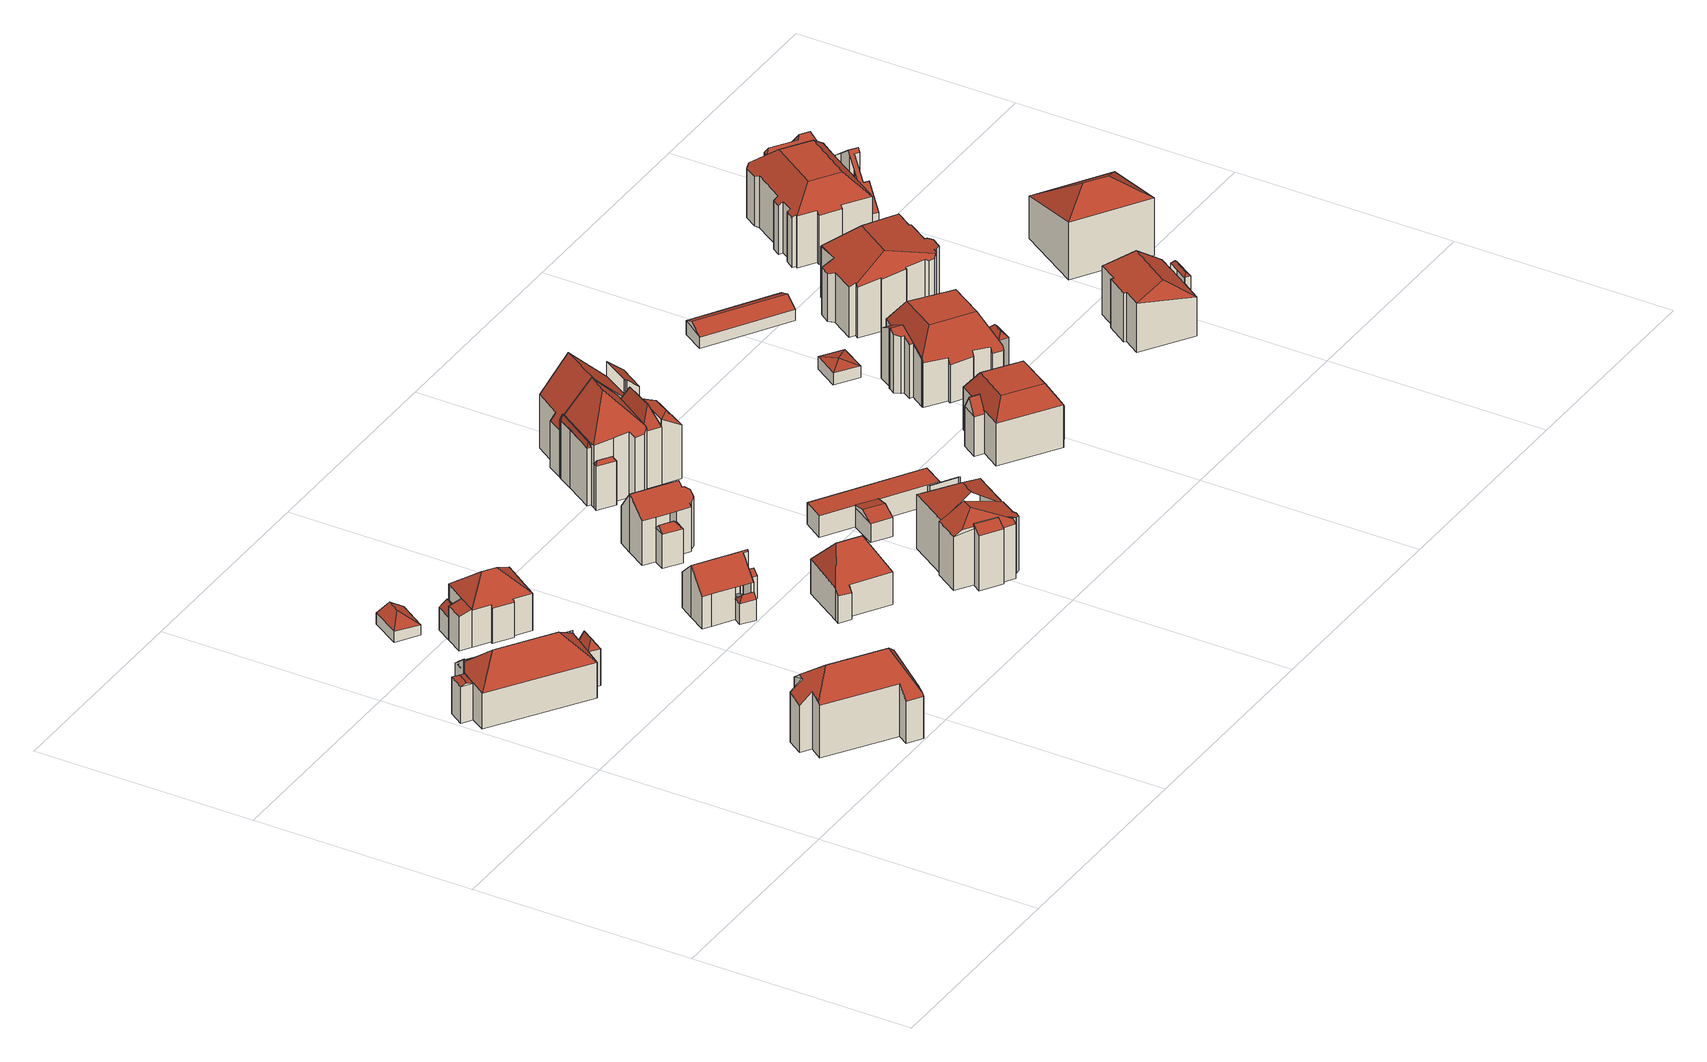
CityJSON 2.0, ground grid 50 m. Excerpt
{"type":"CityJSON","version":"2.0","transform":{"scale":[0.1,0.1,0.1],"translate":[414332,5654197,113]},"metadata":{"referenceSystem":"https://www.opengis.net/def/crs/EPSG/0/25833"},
"CityObjects":{
"building1":{"type":"Building","attributes":{"Gemeindeschluessel":14612000,"Geometrietyp2DReferenz":"3000","function":"31001_9998","roofType":"9999"},"children":["building1-1","building1-2","building1-3","building1-4","building1-5"]},
"building1-1":{"type":"BuildingPart","attributes":{"Dachtyp_tdc":"tdcFreeFormRoof","Dachneigung":56.02,"QualitaetDacherkennung":17,"Geometrietyp2DReferenz":"3000","measuredHeight":10.66,"roofType":"5000"},"parents":["building1"],"geometry":[{"type":"MultiSurface","lod":"2","boundaries":[[[0,1,2,3]],[[1,4,5,2]],[[4,6,7,5]],[[8,6,4]],[[9,8,4,1]],[[9,1,0]],[[8,9,0,6]],[[3,2,5,7]]],"semantics":{"surfaces":[{"type":"WallSurface"},{"type":"RoofSurface"},{"type":"GroundSurface"}],"values":[0,0,0,1,1,0,1,2]}}]},
"building1-2":{"type":"BuildingPart","attributes":{"Dachtyp_tdc":"tdcPolyFlatRoof","Dachneigung":36.96,"QualitaetDacherkennung":39,"Geometrietyp2DReferenz":"3000","measuredHeight":9.88,"roofType":"2100"},"parents":["building1"],"geometry":[{"type":"MultiSurface","lod":"2","boundaries":[[[10,11,12,13]],[[11,14,15,16,12]],[[17,10,13,18,19]],[[17,14,11,10]],[[13,12,16,18]]],"semantics":{"surfaces":[{"type":"WallSurface"},{"type":"RoofSurface"},{"type":"GroundSurface"}],"values":[0,0,0,1,2]}}]},
"building1-3":{"type":"BuildingPart","attributes":{"Dachtyp_tdc":"tdcHipRoof","Dachneigung":43.55,"QualitaetDacherkennung":58,"Geometrietyp2DReferenz":"3000","measuredHeight":13.88,"roofType":"3200"},"parents":["building1"],"geometry":[{"type":"MultiSurface","lod":"2","boundaries":[[[15,20,21,16]],[[20,22,0,3,21]],[[23,24,25,7,6]],[[24,26,27,25]],[[26,28,29,27]],[[28,30,31,29]],[[30,32,31]],[[33,19,18,34]],[[35,36,30,28,37]],[[26,24,23,22,20,15,38]],[[28,26,38,37]],[[15,19,33,35,37,38]],[[16,21,3,7,25,27,29,31,39,40,34,18]]],"semantics":{"surfaces":[{"type":"WallSurface"},{"type":"RoofSurface"},{"type":"GroundSurface"}],"values":[0,0,0,0,0,0,0,0,1,1,1,1,2]}}]},
"building1-4":{"type":"BuildingPart","attributes":{"Dachtyp_tdc":"tdcPolyFlatRoof","Dachneigung":39.05,"QualitaetDacherkennung":41,"Geometrietyp2DReferenz":"3000","measuredHeight":12.07,"roofType":"2100"},"parents":["building1"],"geometry":[{"type":"MultiSurface","lod":"2","boundaries":[[[41,42,43,39,36]],[[42,44,45,43]],[[44,46,47,45]],[[46,48,33,34,47]],[[48,46,44,42,41,49]],[[40,39,43,45,47,34]]],"semantics":{"surfaces":[{"type":"WallSurface"},{"type":"RoofSurface"},{"type":"GroundSurface"}],"values":[0,0,0,0,1,2]}}]},
"building1-5":{"type":"BuildingPart","attributes":{"Dachtyp_tdc":"tdcFreeFormRoof","Dachneigung":21.07,"QualitaetDacherkennung":17,"Geometrietyp2DReferenz":"3000","measuredHeight":9.18,"roofType":"5000"},"parents":["building1"],"geometry":[{"type":"MultiSurface","lod":"2","boundaries":[[[50,51,52,53]],[[51,54,43,52]],[[54,55,39,43]],[[32,50,53,31]],[[56,55,54,51]],[[51,50,57,56]],[[57,32,55,56]],[[32,57,50]],[[53,52,43,39,31]]],"semantics":{"surfaces":[{"type":"WallSurface"},{"type":"RoofSurface"},{"type":"GroundSurface"}],"values":[0,0,0,0,1,1,1,0,2]}}]},
"building2":{"type":"Building","attributes":{"Dachtyp_tdc":"tdcFreeFormRoof","Gemeindeschluessel":14612000,"Dachneigung":40.96,"QualitaetDacherkennung":51,"Geometrietyp2DReferenz":"3000","measuredHeight":17.31,"function":"31001_9998","roofType":"5000"},"geometry":[{"type":"Solid","lod":"2","boundaries":[[[[58,59,60,61]],[[59,62,63,60]],[[62,64,65,63]],[[64,66,67,65]],[[66,68,69,67]],[[68,70,71,69]],[[70,72,73,71]],[[72,74,75,73]],[[74,76,77,75]],[[76,78,79,77]],[[78,80,81,79]],[[80,58,61,81]],[[74,82,83,84,80,78,76]],[[62,59,85,86,64]],[[66,86,85,83,82,72,70,68]],[[83,85,59,58,84]],[[74,72,82]],[[58,80,84]],[[66,64,86]],[[61,60,63,65,67,69,71,73,75,77,79,81]]]],"semantics":{"surfaces":[{"type":"WallSurface"},{"type":"RoofSurface"},{"type":"GroundSurface"}],"values":[[0,0,0,0,0,0,0,0,0,0,0,0,1,1,1,1,0,0,0,2]]}}]},
"building3":{"type":"Building","attributes":{"Dachtyp_tdc":"tdcPolyFlatRoof","Gemeindeschluessel":14612000,"Dachneigung":0,"QualitaetDacherkennung":78,"Geometrietyp2DReferenz":"3000","measuredHeight":2.48,"function":"31001_9998","roofType":"1000"},"geometry":[{"type":"Solid","lod":"2","boundaries":[[[[87,88,89,90]],[[88,91,92,89]],[[91,93,94,92]],[[93,87,90,94]],[[93,91,88,87]],[[90,89,92,94]]]],"semantics":{"surfaces":[{"type":"WallSurface"},{"type":"RoofSurface"},{"type":"GroundSurface"}],"values":[[0,0,0,0,1,2]]}}]},
"building4":{"type":"Building","attributes":{"Dachtyp_tdc":"tdcFreeFormRoof","Gemeindeschluessel":14612000,"Dachneigung":31.61,"QualitaetDacherkennung":49,"Geometrietyp2DReferenz":"3000","measuredHeight":4.32,"function":"31001_9998","roofType":"5000"},"geometry":[{"type":"Solid","lod":"2","boundaries":[[[[95,96,97,98]],[[96,99,100,97]],[[99,101,102,100]],[[101,95,98,102]],[[96,103,99]],[[96,95,104,103]],[[103,104,101,99]],[[95,101,104]],[[98,97,100,102]]]],"semantics":{"surfaces":[{"type":"WallSurface"},{"type":"RoofSurface"},{"type":"GroundSurface"}],"values":[[0,0,0,0,1,1,1,0,2]]}}]},
"building5":{"type":"Building","attributes":{"Dachtyp_tdc":"tdcFreeFormRoof","Gemeindeschluessel":14612000,"Dachneigung":51.97,"QualitaetDacherkennung":12,"Geometrietyp2DReferenz":"3000","measuredHeight":7.1,"function":"31001_9998","roofType":"5000"},"geometry":[{"type":"Solid","lod":"2","boundaries":[[[[105,106,107,108]],[[106,109,110,107]],[[109,111,112,110]],[[111,113,114,112]],[[113,105,108,114]],[[115,116,117,113,111]],[[115,111,109]],[[116,115,109,106]],[[117,116,106,105]],[[117,105,113]],[[108,107,110,112,114]]]],"semantics":{"surfaces":[{"type":"WallSurface"},{"type":"RoofSurface"},{"type":"GroundSurface"}],"values":[[0,0,0,0,0,1,1,1,1,1,2]]}}]},
"building6":{"type":"Building","attributes":{"Gemeindeschluessel":14612000,"Geometrietyp2DReferenz":"3000","function":"31001_9998","roofType":"9999"},"children":["building6-1","building6-2"]},
"building6-1":{"type":"BuildingPart","attributes":{"Dachtyp_tdc":"tdcPolyFlatRoof","Dachneigung":17.59,"QualitaetDacherkennung":58,"Geometrietyp2DReferenz":"3000","measuredHeight":8.86,"roofType":"2100"},"parents":["building6"],"geometry":[{"type":"MultiSurface","lod":"2","boundaries":[[[118,119,114,108]],[[120,121,122,123,124]],[[121,118,108,122]],[[121,120,119,118]],[[108,114,123,122]]],"semantics":{"surfaces":[{"type":"WallSurface"},{"type":"RoofSurface"},{"type":"GroundSurface"}],"values":[0,0,0,1,2]}}]},
"building6-2":{"type":"BuildingPart","attributes":{"Dachtyp_tdc":"tdcHipRoof","Dachneigung":41.92,"QualitaetDacherkennung":67,"Geometrietyp2DReferenz":"3000","measuredHeight":13.36,"roofType":"3200"},"parents":["building6"],"geometry":[{"type":"MultiSurface","lod":"2","boundaries":[[[125,126,127,128]],[[126,124,123,127]],[[119,129,112,114]],[[129,130,131,112]],[[130,132,133,131]],[[132,134,135,133]],[[134,136,137,135]],[[136,138,139,137]],[[138,125,128,139]],[[134,132,140]],[[130,129,119,124,141]],[[132,130,141,140]],[[124,126,125,138,136,134,140,141]],[[128,127,123,114,112,131,133,135,137,139]]],"semantics":{"surfaces":[{"type":"WallSurface"},{"type":"RoofSurface"},{"type":"GroundSurface"}],"values":[0,0,0,0,0,0,0,0,0,1,1,1,1,2]}}]},
"building7":{"type":"Building","attributes":{"Gemeindeschluessel":14612000,"Geometrietyp2DReferenz":"3000","function":"31001_9998","roofType":"9999"},"children":["building7-1","building7-2","building7-3"]},
"building7-1":{"type":"BuildingPart","attributes":{"Dachtyp_tdc":"tdcFreeFormRoof","Dachneigung":41.43,"QualitaetDacherkennung":5,"Geometrietyp2DReferenz":"3000","measuredHeight":6.42,"roofType":"5000"},"parents":["building7"],"geometry":[{"type":"MultiSurface","lod":"2","boundaries":[[[142,143,144,145]],[[143,146,147,144]],[[146,148,149,147]],[[148,150,151,149]],[[152,153,154,155]],[[153,142,145,154]],[[156,157,158]],[[157,150,148,146,158]],[[146,143,142,153,152,156,158]],[[145,144,147,149,151,159,160,155,154]]],"semantics":{"surfaces":[{"type":"WallSurface"},{"type":"RoofSurface"},{"type":"GroundSurface"}],"values":[0,0,0,0,0,0,1,1,1,2]}}]},
"building7-2":{"type":"BuildingPart","attributes":{"Dachtyp_tdc":"tdcGableRoof","Dachneigung":43.41,"QualitaetDacherkennung":75,"Geometrietyp2DReferenz":"3000","measuredHeight":12.18,"roofType":"3100"},"parents":["building7"],"geometry":[{"type":"MultiSurface","lod":"2","boundaries":[[[161,162,163,164,165]],[[166,167,168,169,170]],[[167,171,172,168]],[[171,173,174,172]],[[173,175,176,174]],[[175,177,178,176]],[[177,179,152,155,178]],[[180,181,182,151,150]],[[181,183,184,182]],[[183,185,186,184]],[[185,161,165,186]],[[181,180,187,179,177,175,173]],[[173,171,167,166,162,161,185,183,181]],[[165,164,169,168,172,174,176,178,155,160,159,151,182,184,186]]],"semantics":{"surfaces":[{"type":"WallSurface"},{"type":"RoofSurface"},{"type":"GroundSurface"}],"values":[0,0,0,0,0,0,0,0,0,0,0,1,1,2]}}]},
"building7-3":{"type":"BuildingPart","attributes":{"Dachtyp_tdc":"tdcFreeFormRoof","Dachneigung":48.34,"QualitaetDacherkennung":12,"Geometrietyp2DReferenz":"3000","measuredHeight":6.05,"roofType":"5000"},"parents":["building7"],"geometry":[{"type":"MultiSurface","lod":"2","boundaries":[[[188,189,190,191]],[[189,170,169,190]],[[163,188,191,164]],[[192,170,189]],[[189,188,193,192]],[[193,163,170,192]],[[163,193,188]],[[191,190,169,164]]],"semantics":{"surfaces":[{"type":"WallSurface"},{"type":"RoofSurface"},{"type":"GroundSurface"}],"values":[0,0,0,1,1,1,0,2]}}]},
"building8":{"type":"Building","attributes":{"Dachtyp_tdc":"tdcHipRoof","Gemeindeschluessel":14612000,"Dachneigung":47.86,"QualitaetDacherkennung":62,"Geometrietyp2DReferenz":"3000","measuredHeight":13.98,"function":"31001_9998","roofType":"3200"},"geometry":[{"type":"Solid","lod":"2","boundaries":[[[[194,195,196,197]],[[195,198,199,196]],[[198,200,201,199]],[[200,202,203,201]],[[202,204,205,203]],[[204,206,207,205]],[[206,194,197,207]],[[198,195,208]],[[202,200,209]],[[195,194,206,204,202,209,208]],[[200,198,208,209]],[[197,196,199,201,203,205,207]]]],"semantics":{"surfaces":[{"type":"WallSurface"},{"type":"RoofSurface"},{"type":"GroundSurface"}],"values":[[0,0,0,0,0,0,0,1,1,1,1,2]]}}]},
"building9":{"type":"Building","attributes":{"Gemeindeschluessel":14612000,"Geometrietyp2DReferenz":"3000","function":"31001_9998","roofType":"9999"},"children":["building9-1","building9-2"]},
"building9-1":{"type":"BuildingPart","attributes":{"Dachtyp_tdc":"tdcGableRoof","Dachneigung":30.72,"QualitaetDacherkennung":42,"Geometrietyp2DReferenz":"3000","measuredHeight":13.73,"roofType":"3100"},"parents":["building9"],"geometry":[{"type":"MultiSurface","lod":"2","boundaries":[[[210,211,212,213]],[[211,214,215,212]],[[214,216,217,215]],[[216,218,219,217]],[[218,220,221,222,219]],[[223,224,225,226,227]],[[224,228,229,225]],[[228,230,231,229]],[[230,232,233,231]],[[232,234,235,233]],[[234,236,237,235]],[[236,238,239,237]],[[238,210,213,239]],[[234,232,230,228]],[[228,224,223,220,218,216,214,211,210,238,236,234]],[[213,212,215,217,219,222,226,225,229,231,233,235,237,239]]],"semantics":{"surfaces":[{"type":"WallSurface"},{"type":"RoofSurface"},{"type":"GroundSurface"}],"values":[0,0,0,0,0,0,0,0,0,0,0,0,0,1,1,2]}}]},
"building9-2":{"type":"BuildingPart","attributes":{"Dachtyp_tdc":"tdcFreeFormRoof","Dachneigung":45.71,"QualitaetDacherkennung":18,"Geometrietyp2DReferenz":"3000","measuredHeight":9.42,"roofType":"5000"},"parents":["building9"],"geometry":[{"type":"MultiSurface","lod":"2","boundaries":[[[221,240,241,222]],[[240,242,243,241]],[[242,227,226,243]],[[244,227,242]],[[245,244,242,240]],[[245,240,221]],[[244,245,221,227]],[[222,241,243,226]]],"semantics":{"surfaces":[{"type":"WallSurface"},{"type":"RoofSurface"},{"type":"GroundSurface"}],"values":[0,0,0,0,1,1,1,2]}}]},
"building10":{"type":"Building","attributes":{"Gemeindeschluessel":14612000,"Geometrietyp2DReferenz":"3000","function":"31001_9998","roofType":"9999"},"children":["building10-1","building10-2","building10-3","building10-4"]},
"building10-1":{"type":"BuildingPart","attributes":{"Dachtyp_tdc":"tdcFreeFormRoof","Dachneigung":18.36,"QualitaetDacherkennung":23,"Geometrietyp2DReferenz":"3000","measuredHeight":15.95,"roofType":"5000"},"parents":["building10"],"geometry":[{"type":"MultiSurface","lod":"2","boundaries":[[[246,247,248,249]],[[250,251,252,253,254,255]],[[251,256,257,252]],[[256,258,259,257]],[[258,260,261,259]],[[262,263,264,265,266]],[[263,267,268,264]],[[269,246,249,270]],[[263,271,272,273,272,274,275,269,267]],[[262,272,271]],[[251,250,276,277,274,272,260,258,256]],[[274,277,278,247,246,275]],[[273,266,260,272]],[[263,262,271]],[[246,269,275]],[[262,273,272]],[[249,248,279,253,252,257,259,261,265,280,265,264,268,270]]],"semantics":{"surfaces":[{"type":"WallSurface"},{"type":"RoofSurface"},{"type":"GroundSurface"}],"values":[0,0,0,0,0,0,0,0,1,1,1,1,0,0,0,0,2]}}]},
"building10-2":{"type":"BuildingPart","attributes":{"Dachtyp_tdc":"tdcPolyFlatRoof","Dachneigung":30.83,"QualitaetDacherkennung":38,"Geometrietyp2DReferenz":"3000","measuredHeight":14.51,"roofType":"2100"},"parents":["building10"],"geometry":[{"type":"MultiSurface","lod":"2","boundaries":[[[281,282,283,284]],[[282,285,269,270,283]],[[286,281,284,287]],[[286,285,282,281]],[[284,283,270,268,287]]],"semantics":{"surfaces":[{"type":"WallSurface"},{"type":"RoofSurface"},{"type":"GroundSurface"}],"values":[0,0,0,1,2]}}]},
"building10-3":{"type":"BuildingPart","attributes":{"Dachtyp_tdc":"tdcPolyFlatRoof","Dachneigung":30.75,"QualitaetDacherkennung":31,"Geometrietyp2DReferenz":"3000","measuredHeight":13.97,"roofType":"2100"},"parents":["building10"],"geometry":[{"type":"MultiSurface","lod":"2","boundaries":[[[288,289,290,291,292]],[[289,293,294,290]],[[293,295,296,297,294]],[[295,293,289,288]],[[291,290,294,297]]],"semantics":{"surfaces":[{"type":"WallSurface"},{"type":"RoofSurface"},{"type":"GroundSurface"}],"values":[0,0,0,1,2]}}]},
"building10-4":{"type":"BuildingPart","attributes":{"Dachtyp_tdc":"tdcHipAndGableRoof","Dachneigung":34.56,"QualitaetDacherkennung":62,"Geometrietyp2DReferenz":"3000","measuredHeight":17.5,"roofType":"5000"},"parents":["building10"],"geometry":[{"type":"MultiSurface","lod":"2","boundaries":[[[298,299,300,279,301]],[[302,303,304,305]],[[302,296,292,299,306]],[[299,298,278,307,306]],[[303,302,306,307,276,308,255]],[[279,300,291,297,305,304,253]]],"semantics":{"surfaces":[{"type":"WallSurface"},{"type":"RoofSurface"},{"type":"GroundSurface"}],"values":[0,0,1,1,1,2]}}]},
"building11":{"type":"Building","attributes":{"Gemeindeschluessel":14612000,"Geometrietyp2DReferenz":"3000","function":"31001_9998","roofType":"9999"},"children":["building11-1","building11-2","building11-3","building11-4","building11-5"]},
"building11-1":{"type":"BuildingPart","attributes":{"Dachtyp_tdc":"tdcFreeFormRoof","Dachneigung":71.24,"QualitaetDacherkennung":38,"Geometrietyp2DReferenz":"3000","measuredHeight":15.07,"roofType":"5000"},"parents":["building11"],"geometry":[{"type":"MultiSurface","lod":"2","boundaries":[[[309,310,311,312]],[[310,313,314,311]],[[313,315,316,314]],[[315,317,318,316]],[[317,319,320,318]],[[319,321,322,320]],[[323,324,325,309,321]],[[323,321,319]],[[319,326,315,324,323]],[[315,327,310,325,324]],[[325,310,309]],[[310,327,313]],[[313,327,315]],[[315,326,317]],[[317,326,319]],[[322,312,311,314,316,318,320]]],"semantics":{"surfaces":[{"type":"WallSurface"},{"type":"RoofSurface"},{"type":"GroundSurface"}],"values":[0,0,0,0,0,0,1,1,1,1,1,0,0,0,0,2]}}]},
"building11-2":{"type":"BuildingPart","attributes":{"Dachtyp_tdc":"tdcFreeFormRoof","Dachneigung":67.18,"QualitaetDacherkennung":14,"Geometrietyp2DReferenz":"3000","measuredHeight":18.37,"roofType":"5000"},"parents":["building11"],"geometry":[{"type":"MultiSurface","lod":"2","boundaries":[[[328,329,330,331]],[[332,333,334,335]],[[336,328,331,337]],[[338,333,332]],[[339,338,332,329,328]],[[339,328,336]],[[338,339,336,333]],[[331,330,335,334,337]]],"semantics":{"surfaces":[{"type":"WallSurface"},{"type":"RoofSurface"},{"type":"GroundSurface"}],"values":[0,0,0,1,1,1,1,2]}}]},
"building11-3":{"type":"BuildingPart","attributes":{"Dachtyp_tdc":"tdcHipRoof","Dachneigung":52.33,"QualitaetDacherkennung":29,"Geometrietyp2DReferenz":"3000","measuredHeight":15.71,"roofType":"3200"},"parents":["building11"],"geometry":[{"type":"MultiSurface","lod":"2","boundaries":[[[340,341,342,343]],[[341,344,332,335,342]],[[345,340,343,330,329]],[[344,341,346]],[[340,345,347]],[[341,340,347,346]],[[345,344,346,347]],[[343,342,335,330]]],"semantics":{"surfaces":[{"type":"WallSurface"},{"type":"RoofSurface"},{"type":"GroundSurface"}],"values":[0,0,0,1,1,1,1,2]}}]},
"building11-4":{"type":"BuildingPart","attributes":{"Dachtyp_tdc":"tdcHipAndGableRoof","Dachneigung":48.48,"QualitaetDacherkennung":34,"Geometrietyp2DReferenz":"3000","measuredHeight":21.36,"roofType":"5000"},"parents":["building11"],"geometry":[{"type":"MultiSurface","lod":"2","boundaries":[[[348,349,336,337,350]],[[351,352,353,334,333]],[[352,354,355,353]],[[354,356,357,355]],[[356,358,359,357]],[[358,360,361,359]],[[360,362,363,364,361]],[[365,366,309,312,367,368]],[[369,348,350,322,321]],[[365,362,360,358,356,354,352,370]],[[352,351,349,348,370]],[[348,369,366,365,370]],[[350,337,334,353,355,357,359,361,364,367,312,322]]],"semantics":{"surfaces":[{"type":"WallSurface"},{"type":"RoofSurface"},{"type":"GroundSurface"}],"values":[0,0,0,0,0,0,0,0,0,1,1,1,2]}}]},
"building11-5":{"type":"BuildingPart","attributes":{"Dachtyp_tdc":"tdcFreeFormRoof","Dachneigung":55.9,"QualitaetDacherkennung":15,"Geometrietyp2DReferenz":"3000","measuredHeight":11.24,"roofType":"5000"},"parents":["building11"],"geometry":[{"type":"MultiSurface","lod":"2","boundaries":[[[363,371,372,364]],[[371,373,374,372]],[[373,368,367,374]],[[375,368,373]],[[376,375,373,371]],[[376,371,363]],[[375,376,363,368]],[[364,372,374,367]]],"semantics":{"surfaces":[{"type":"WallSurface"},{"type":"RoofSurface"},{"type":"GroundSurface"}],"values":[0,0,0,1,1,1,1,2]}}]},
"building12":{"type":"Building","attributes":{"Gemeindeschluessel":14612000,"Geometrietyp2DReferenz":"3000","function":"31001_9998","roofType":"9999"},"children":["building12-1","building12-2"]},
"building12-1":{"type":"BuildingPart","attributes":{"Dachtyp_tdc":"tdcPolyFlatRoof","Dachneigung":0,"QualitaetDacherkennung":29,"Geometrietyp2DReferenz":"3000","measuredHeight":4.99,"roofType":"1000"},"parents":["building12"],"geometry":[{"type":"MultiSurface","lod":"2","boundaries":[[[377,378,379,380]],[[378,381,382,383,379]],[[384,385,386]],[[384,387,388,385]],[[387,389,390,388]],[[389,391,392,390]],[[391,377,380,392]],[[391,389,387,384,381,378,377]],[[380,379,383,385,388,390,392]]],"semantics":{"surfaces":[{"type":"WallSurface"},{"type":"RoofSurface"},{"type":"GroundSurface"}],"values":[0,0,0,0,0,0,0,1,2]}}]},
"building12-2":{"type":"BuildingPart","attributes":{"Dachtyp_tdc":"tdcGableRoof","Dachneigung":22.41,"QualitaetDacherkennung":35,"Geometrietyp2DReferenz":"3000","measuredHeight":5.86,"roofType":"3100"},"parents":["building12"],"geometry":[{"type":"MultiSurface","lod":"2","boundaries":[[[393,386,385,394]],[[382,395,379,383]],[[395,396,397,379]],[[396,393,394,397]],[[396,398,399,393]],[[400,399,398,401,402]],[[382,381,402,401,395]],[[395,401,398,396]],[[400,384,386]],[[393,399,400,386]],[[394,385,383,379,397]]],"semantics":{"surfaces":[{"type":"WallSurface"},{"type":"RoofSurface"},{"type":"GroundSurface"}],"values":[0,0,0,0,1,1,0,0,0,0,2]}}]},
"building13":{"type":"Building","attributes":{"Gemeindeschluessel":14612000,"Geometrietyp2DReferenz":"3000","function":"31001_9998","roofType":"9999"},"children":["building13-1","building13-2"]},
"building13-1":{"type":"BuildingPart","attributes":{"Dachtyp_tdc":"tdcGableRoof","Dachneigung":43.82,"QualitaetDacherkennung":57,"Geometrietyp2DReferenz":"3000","measuredHeight":20.64,"roofType":"3100"},"parents":["building13"],"geometry":[{"type":"MultiSurface","lod":"2","boundaries":[[[403,404,405,331]],[[404,406,320,405]],[[406,407,408,320]],[[407,409,410,408]],[[409,411,412,410]],[[411,413,414,412]],[[413,415,416,414]],[[417,403,331,418]],[[413,411,409,407,406,404]],[[404,403,417,415,413]],[[331,405,320,408,410,412,414,416,418]]],"semantics":{"surfaces":[{"type":"WallSurface"},{"type":"RoofSurface"},{"type":"GroundSurface"}],"values":[0,0,0,0,0,0,0,0,1,1,2]}}]},
"building13-2":{"type":"BuildingPart","attributes":{"Dachtyp_tdc":"tdcPolyFlatRoof","Dachneigung":39.64,"QualitaetDacherkennung":35,"Geometrietyp2DReferenz":"3000","measuredHeight":15.97,"roofType":"2100"},"parents":["building13"],"geometry":[{"type":"MultiSurface","lod":"2","boundaries":[[[419,420,421,416,415]],[[420,422,423,421]],[[422,424,425,423]],[[424,426,417,418,425]],[[426,424,422,420,419]],[[416,421,423,425,418]]],"semantics":{"surfaces":[{"type":"WallSurface"},{"type":"RoofSurface"},{"type":"GroundSurface"}],"values":[0,0,0,0,1,2]}}]},
"building14":{"type":"Building","attributes":{"Gemeindeschluessel":14612000,"Geometrietyp2DReferenz":"3000","function":"31001_9998","roofType":"9999"},"children":["building14-1","building14-2"]},
"building14-1":{"type":"BuildingPart","attributes":{"Dachtyp_tdc":"tdcCutTentRoof","Dachneigung":0.324,"QualitaetDacherkennung":64,"Geometrietyp2DReferenz":"3000","measuredHeight":14.39,"roofType":"9999"},"parents":["building14"],"geometry":[{"type":"MultiSurface","lod":"2","boundaries":[[[427,428,429,430]],[[427,431,432,428]],[[431,433,434,432]],[[433,435,436,434]],[[435,437,438,436]],[[437,439,440,438]],[[439,441,442,440]],[[441,443,444,442]],[[443,445,446,444]],[[445,447,448,446]],[[447,449,450,451,448]],[[433,431,452,453]],[[443,441,439,437,435,433,453,454]],[[445,443,454,455]],[[431,427,456,457,449,447,445,455,452]],[[455,454,453,452]],[[428,432,434,436,438,440,442,444,446,448,451]]],"semantics":{"surfaces":[{"type":"WallSurface"},{"type":"RoofSurface"},{"type":"GroundSurface"}],"values":[0,0,0,0,0,0,0,0,0,0,0,1,1,1,1,1,2]}}]},
"building14-2":{"type":"BuildingPart","attributes":{"Dachtyp_tdc":"tdcGableRoof","Dachneigung":57.44,"QualitaetDacherkennung":64,"Geometrietyp2DReferenz":"3000","measuredHeight":12.71,"roofType":"3100"},"parents":["building14"],"geometry":[{"type":"MultiSurface","lod":"2","boundaries":[[[450,458,448,451]],[[458,459,460,448]],[[459,461,462,460]],[[461,429,428,462]],[[430,463,464,465,456]],[[459,458,450,457,465,464]],[[461,463,430,429]],[[459,464,463,461]],[[428,451,448,460,462]]],"semantics":{"surfaces":[{"type":"WallSurface"},{"type":"RoofSurface"},{"type":"GroundSurface"}],"values":[0,0,0,0,1,1,0,0,2]}}]},
"building15":{"type":"Building","attributes":{"Dachtyp_tdc":"tdcTentRoof","Gemeindeschluessel":14612000,"Dachneigung":15.04,"QualitaetDacherkennung":80,"Geometrietyp2DReferenz":"3000","measuredHeight":3.58,"function":"31001_9998","roofType":"3500"},"geometry":[{"type":"Solid","lod":"2","boundaries":[[[[466,467,468,469]],[[467,470,471,468]],[[470,472,473,471]],[[472,466,469,473]],[[467,466,474]],[[470,467,474]],[[472,470,474]],[[466,472,474]],[[469,468,471,473]]]],"semantics":{"surfaces":[{"type":"WallSurface"},{"type":"RoofSurface"},{"type":"GroundSurface"}],"values":[[0,0,0,0,1,1,1,1,2]]}}]},
"building16":{"type":"Building","attributes":{"Gemeindeschluessel":14612000,"Geometrietyp2DReferenz":"3000","function":"31001_9998","roofType":"9999"},"children":["building16-1","building16-2","building16-3"]},
"building16-1":{"type":"BuildingPart","attributes":{"Dachtyp_tdc":"tdcFreeFormRoof","Dachneigung":30.2,"QualitaetDacherkennung":25,"Geometrietyp2DReferenz":"3000","measuredHeight":14.23,"roofType":"5000"},"parents":["building16"],"geometry":[{"type":"MultiSurface","lod":"2","boundaries":[[[475,476,477,478,479]],[[480,481,482,483]],[[480,484,485,481]],[[484,486,487,485]],[[486,488,489,487]],[[488,490,491,489]],[[490,492,493,491]],[[492,494,495,493]],[[494,496,497,495]],[[496,498,499,497]],[[498,475,479,499]],[[494,492,490,488,486,484,480,483,500]],[[500,501,476,475,498,496,494]],[[479,478,502,503,482,481,485,487,489,491,493,495,497,499]]],"semantics":{"surfaces":[{"type":"WallSurface"},{"type":"RoofSurface"},{"type":"GroundSurface"}],"values":[0,0,0,0,0,0,0,0,0,0,0,1,1,2]}}]},
"building16-2":{"type":"BuildingPart","attributes":{"Dachtyp_tdc":"tdcFreeFormRoof","Dachneigung":47.77,"QualitaetDacherkennung":37,"Geometrietyp2DReferenz":"3000","measuredHeight":11.11,"roofType":"5000"},"parents":["building16"],"geometry":[{"type":"MultiSurface","lod":"2","boundaries":[[[504,505,506,507]],[[508,509,510,511]],[[508,511,505]],[[509,508,505,504]],[[509,504,510]],[[507,506,512,513,514]]],"semantics":{"surfaces":[{"type":"WallSurface"},{"type":"RoofSurface"},{"type":"GroundSurface"}],"values":[0,1,1,1,1,2]}}]},
"building16-3":{"type":"BuildingPart","attributes":{"Dachtyp_tdc":"tdcCutTentRoof","Dachneigung":61.11,"QualitaetDacherkennung":56,"Geometrietyp2DReferenz":"3000","measuredHeight":16.54,"roofType":"9999"},"parents":["building16"],"geometry":[{"type":"MultiSurface","lod":"2","boundaries":[[[515,516,517,518]],[[516,519,520,517]],[[519,483,482,520]],[[483,480,481,482]],[[477,521,522,478]],[[521,523,524,522]],[[523,525,526,524]],[[525,527,528,526]],[[529,530,531,510,532,533,534,535,536,537]],[[483,519,516,515,538,539,540,541,542,529,537,543]],[[521,477,544,545,483,543,546]],[[535,547,527,525,523,521,546,536]],[[546,543,537,536]],[[528,548,549,550,551,514,513,512,552,553,554,555,556,557,518,517,520,482,481,482,503,502,478,522,524,526]],[[527,547,548,528]],[[547,535,549,548]],[[535,534,550,549]],[[534,533,551,550]],[[533,532,514,551]],[[530,529,552,512]],[[529,542,553,552]],[[542,541,554,553]],[[541,540,555,554]],[[540,539,556,555]],[[539,538,557,556]],[[538,515,518,557]]],"semantics":{"surfaces":[{"type":"WallSurface"},{"type":"RoofSurface"},{"type":"GroundSurface"}],"values":[0,0,0,0,0,0,0,0,1,1,1,1,1,2,0,0,0,0,0,0,0,0,0,0,0,0]}}]},
"building17":{"type":"Building","attributes":{"Dachtyp_tdc":"tdcGableRoof","Gemeindeschluessel":14612000,"Dachneigung":31.21,"QualitaetDacherkennung":9,"Geometrietyp2DReferenz":"3000","measuredHeight":4.52,"function":"31001_9998","roofType":"3100"},"geometry":[{"type":"Solid","lod":"2","boundaries":[[[[558,559,560,561]],[[559,562,563,560]],[[562,564,565,563]],[[564,558,561,565]],[[562,559,566]],[[558,564,567]],[[559,558,567,566]],[[564,562,566,567]],[[561,560,563,565]]]],"semantics":{"surfaces":[{"type":"WallSurface"},{"type":"RoofSurface"},{"type":"GroundSurface"}],"values":[[0,0,0,0,0,0,1,1,2]]}}]},
"building18":{"type":"Building","attributes":{"Dachtyp_tdc":"tdcFreeFormRoof","Gemeindeschluessel":14612000,"Dachneigung":10.36,"QualitaetDacherkennung":16,"Geometrietyp2DReferenz":"3000","measuredHeight":16.46,"function":"31001_9998","roofType":"5000"},"geometry":[{"type":"Solid","lod":"2","boundaries":[[[[568,569,570,571]],[[569,572,573,570]],[[572,574,575,573]],[[574,576,577,575]],[[576,578,579,577]],[[578,580,581,579]],[[580,582,583,581]],[[582,584,585,583]],[[584,586,587,585]],[[586,588,589,587]],[[588,590,591,589]],[[590,592,593,591]],[[592,594,595,593]],[[594,596,597,595]],[[596,598,599,597]],[[598,600,601,599]],[[600,602,603,601]],[[602,604,605,603]],[[604,606,607,605]],[[606,608,609,607]],[[608,610,611,609]],[[610,612,613,611]],[[612,614,615,613]],[[614,616,617,615]],[[616,618,619,617]],[[618,620,621,619]],[[620,622,623,621]],[[622,624,625,623]],[[624,568,571,625]],[[626,627,612,610,608,606,604,602,600,598,628]],[[629,578,576,574,572,569,568,630,631]],[[584,582,580,629,631,626,628,596,594,592,590,588,586]],[[626,631,630,624,622,620,618,616,614,627]],[[598,596,628]],[[580,578,629]],[[614,612,627]],[[568,624,630]],[[571,570,573,575,577,579,581,583,585,587,589,591,593,595,597,599,601,603,605,607,609,611,613,615,617,619,621,623,625]]]],"semantics":{"surfaces":[{"type":"WallSurface"},{"type":"RoofSurface"},{"type":"GroundSurface"}],"values":[[0,0,0,0,0,0,0,0,0,0,0,0,0,0,0,0,0,0,0,0,0,0,0,0,0,0,0,0,0,1,1,1,1,0,0,0,0,2]]}}]},
"building19":{"type":"Building","attributes":{"Gemeindeschluessel":14612000,"Geometrietyp2DReferenz":"3000","function":"31001_9998","roofType":"9999"},"children":["building19-1","building19-2"]},
"building19-1":{"type":"BuildingPart","attributes":{"Dachtyp_tdc":"tdcHipAndGableRoof","Dachneigung":10.53,"QualitaetDacherkennung":30,"Geometrietyp2DReferenz":"3000","measuredHeight":12.91,"roofType":"5000"},"parents":["building19"],"geometry":[{"type":"MultiSurface","lod":"2","boundaries":[[[632,633,634,635]],[[633,636,637,634]],[[636,638,639,637]],[[638,640,641,639]],[[640,642,643,641]],[[644,645,646,647]],[[645,648,649,646]],[[648,650,651,649]],[[650,652,653,651]],[[652,654,655,653]],[[654,632,635,655]],[[650,648,656]],[[648,645,644,642,640,638,656]],[[638,636,633,632,654,652,650,656]],[[635,634,637,639,641,643,647,646,649,651,653,655]]],"semantics":{"surfaces":[{"type":"WallSurface"},{"type":"RoofSurface"},{"type":"GroundSurface"}],"values":[0,0,0,0,0,0,0,0,0,0,0,1,1,1,2]}}]},
"building19-2":{"type":"BuildingPart","attributes":{"Dachtyp_tdc":"tdcFreeFormRoof","Dachneigung":48.23,"QualitaetDacherkennung":29,"Geometrietyp2DReferenz":"3000","measuredHeight":11.25,"roofType":"5000"},"parents":["building19"],"geometry":[{"type":"MultiSurface","lod":"2","boundaries":[[[657,658,659,660]],[[658,661,646,659]],[[661,662,644,647,646]],[[663,657,660,643,642]],[[664,662,661,658]],[[665,664,658,657]],[[665,657,663]],[[664,665,663,662]],[[660,659,646,647,643]]],"semantics":{"surfaces":[{"type":"WallSurface"},{"type":"RoofSurface"},{"type":"GroundSurface"}],"values":[0,0,0,0,1,1,1,1,2]}}]},
"building20":{"type":"Building","attributes":{"Gemeindeschluessel":14612000,"Geometrietyp2DReferenz":"3000","function":"31001_9998","roofType":"9999"},"children":["building20-1","building20-2","building20-3"]},
"building20-1":{"type":"BuildingPart","attributes":{"Dachtyp_tdc":"tdcFreeFormRoof","Dachneigung":61.72,"QualitaetDacherkennung":9,"Geometrietyp2DReferenz":"3000","measuredHeight":14.78,"roofType":"5000"},"parents":["building20"],"geometry":[{"type":"MultiSurface","lod":"2","boundaries":[[[666,667,668]],[[669,670,671,666,668,672]],[[673,674,675,676,677,678]],[[667,679,674,673]],[[679,680,675,674]],[[680,681,676,675]],[[681,672,682,677,676]],[[668,667,673,678,683]],[[669,672,681]],[[670,669,681,680]],[[671,670,680,679]],[[666,671,679,667]]],"semantics":{"surfaces":[{"type":"RoofSurface"},{"type":"GroundSurface"},{"type":"WallSurface"}],"values":[0,0,1,2,2,2,2,2,0,0,0,0]}}]},
"building20-2":{"type":"BuildingPart","attributes":{"Dachtyp_tdc":"tdcCutTentRoof","Dachneigung":41.38,"QualitaetDacherkennung":59,"Geometrietyp2DReferenz":"3000","measuredHeight":16.37,"roofType":"9999"},"parents":["building20"],"geometry":[{"type":"MultiSurface","lod":"2","boundaries":[[[684,685,686,687]],[[688,689,690,691,685,684,692,693]],[[694,695,696,697,698,688,693,699]],[[700,701,702,703,704,705,706,707,708,709,710,711,694,699,712]],[[684,682,683,700,712,692]],[[712,699,693,692]],[[687,686,713,714,715,716,717,718,719,720,721,722,723,724,725,726,727,728,729,730,731,732,678,677]],[[689,714,733]],[[689,688,715,714]],[[688,698,716,715]],[[698,697,717,716]],[[697,696,718,717]],[[696,695,719,718]],[[695,694,720,719]],[[694,711,721,720]],[[711,710,722,721]],[[710,709,723,722]],[[709,708,724,723]],[[708,707,725,724]],[[707,706,726,725]],[[706,705,727,726]],[[705,704,728,727]],[[704,703,729,728]],[[703,702,730,729]],[[702,701,731,730]],[[701,700,732,731]],[[700,683,678,732]],[[682,684,687,677]]],"semantics":{"surfaces":[{"type":"WallSurface"},{"type":"RoofSurface"},{"type":"GroundSurface"}],"values":[0,1,1,1,1,1,2,0,0,0,0,0,0,0,0,0,0,0,0,0,0,0,0,0,0,0,0,0]}}]},
"building20-3":{"type":"BuildingPart","attributes":{"Dachtyp_tdc":"tdcFreeFormRoof","Dachneigung":49.2,"QualitaetDacherkennung":13,"Geometrietyp2DReferenz":"3000","measuredHeight":16.84,"roofType":"5000"},"parents":["building20"],"geometry":[{"type":"MultiSurface","lod":"2","boundaries":[[[734,735,736,737]],[[735,738,739,736]],[[738,740,741,739]],[[740,742,743,741]],[[742,744,745,743]],[[744,746,747,745]],[[746,748,749,747]],[[748,750,751,749]],[[750,752,753,751]],[[752,733,714,753]],[[754,686,685]],[[754,734,737,686]],[[755,690,733,752,750,748,746,744,742,740]],[[740,738,735,734,754,755]],[[737,736,739,741,743,745,747,749,751,753,714,713,686]]],"semantics":{"surfaces":[{"type":"WallSurface"},{"type":"RoofSurface"},{"type":"GroundSurface"}],"values":[0,0,0,0,0,0,0,0,0,0,0,0,1,1,2]}}]},
"building21":{"type":"Building","attributes":{"Dachtyp_tdc":"tdcHipRoof","Gemeindeschluessel":14612000,"Dachneigung":34.6,"QualitaetDacherkennung":51,"Geometrietyp2DReferenz":"3000","measuredHeight":17.68,"function":"31001_9998","roofType":"3200"},"geometry":[{"type":"Solid","lod":"2","boundaries":[[[[756,757,758,759]],[[757,760,761,758]],[[760,762,763,761]],[[762,756,759,763]],[[760,757,764]],[[756,762,765]],[[757,756,765,764]],[[762,760,764,765]],[[759,758,761,763]]]],"semantics":{"surfaces":[{"type":"WallSurface"},{"type":"RoofSurface"},{"type":"GroundSurface"}],"values":[[0,0,0,0,1,1,1,1,2]]}}]}
},
"vertices":[
[269,704,90],[291,689,90],[291,689,4],[269,704,4],[267,652,90],[267,652,4],[245,667,90],[245,667,4],[263,671,110],[280,697,110],
[242,765,92],[288,734,92],[288,734,4],[242,765,4],[281,723,102],[281,723,96],[281,723,4],[234,754,102],[234,754,4],[234,754,96],
[268,704,95],[268,704,4],[269,704,94],[245,667,91],[245,666,90],[245,666,4],[224,635,88],[224,635,4],[13,775,88],[13,775,4],[33,807,91],[33,807,4],[33,807,90],[115,833,96],[115,833,4],[70,863,96],[55,840,94],[88,794,142],[209,714,142],[55,840,4],[70,863,4],
[55,840,124],[54,840,124],[54,840,4],[76,873,92],[76,873,4],[122,843,92],[122,843,4],[115,833,102],[70,863,102],
[10,822,90],[32,855,90],[32,855,4],[10,822,4],[54,840,90],[55,840,90],[38,839,95],[22,815,95],
[315,238,132],[497,117,132],[497,117,7],[315,238,7],[435,23,111],[435,23,7],[432,25,117],[432,25,7],[416,2,106],[416,2,7],[384,23,106],[384,23,7],[399,47,130],[399,47,7],[253,144,130],[253,144,7],[273,173,141],[273,173,7],[250,188,117],[250,188,7],[273,223,125],[273,223,7],[295,208,149],[295,208,7],[257,149,136],[319,169,180],[303,219,151],[435,92,180],[421,9,113],
[230,804,34],[261,851,34],[261,851,9],[230,804,9],[329,806,34],[329,806,9],[298,759,34],[298,759,9],
[288,1113,28],[247,1050,28],[247,1050,4],[288,1113,4],[197,1082,30],[197,1082,4],[237,1146,30],[237,1146,4],[243,1101,47],[262,1130,47],
[257,992,59],[279,1027,59],[279,1027,6],[257,992,6],[297,1028,59],[297,1028,6],[309,1020,59],[309,1020,6],[280,977,59],[280,977,6],[294,1017,73],[287,1013,77],[276,996,77],
[257,992,86],[280,977,95],[256,939,95],[232,954,86],[232,954,6],[256,939,6],[256,939,93],
[289,912,88],[292,916,93],[292,916,6],[289,912,6],[309,1020,97],[311,1024,97],[311,1024,6],[424,951,97],[424,951,6],[369,866,93],[369,866,6],[333,889,93],[333,889,6],[330,885,88],[330,885,6],[353,939,140],[325,957,140],
[688,576,59],[706,564,59],[706,564,7],[688,576,7],[698,552,71],[698,552,7],[691,540,59],[691,540,7],[672,552,59],[672,552,7],[680,586,55],[690,580,55],[690,580,7],[680,586,7],[678,582,59],[663,558,59],[682,562,71],[663,558,7],[678,582,7],
[636,517,83],[632,520,83],[632,520,56],[632,520,7],[636,517,7],[602,539,83],[558,567,83],[558,567,7],[602,539,7],[602,539,56],[540,578,83],[540,578,7],[566,619,129],[566,619,7],[588,652,90],[588,652,7],[684,591,90],[684,591,7],[680,586,96],[672,552,128],[672,551,129],[672,551,7],[670,549,126],[670,549,7],[661,555,126],[661,555,7],[663,558,128],
[621,502,56],[591,522,56],[591,522,7],[621,502,7],[605,525,68],[626,511,68],
[690,355,73],[696,364,85],[696,364,9],[690,355,9],[756,456,90],[756,456,9],[863,388,91],[863,388,9],[803,296,85],[803,296,9],[720,348,85],[720,348,9],[715,339,72],[715,339,9],[753,396,149],[802,365,149],
[798,755,133],[789,742,124],[789,742,9],[798,755,9],[777,740,119],[777,740,9],[773,742,119],[773,742,9],[769,736,114],[769,736,9],[741,753,114],[741,753,89],[741,753,9],[702,778,114],[677,794,114],[677,794,9],[702,778,9],[702,778,89],[706,840,146],[706,840,9],[727,871,96],[727,871,9],[818,813,96],[818,813,9],[798,781,146],[798,781,9],[791,770,138],[791,770,9],[795,767,138],[795,767,9],
[726,729,89],[726,729,9],[687,755,89],[687,755,9],[694,767,103],[722,749,103],
[900,213,140],[934,266,140],[934,266,14],[900,213,14],[1053,189,144],[1032,156,144],[1032,156,14],[1053,189,14],[1053,189,137],[1053,189,139],[1035,150,142],[1035,150,14],[1028,139,142],[1028,139,14],[1017,138,145],[1017,138,14],[1008,144,149],[999,129,142],[999,129,14],[1008,144,14],[1008,144,148],[973,145,141],[973,145,14],[982,160,152],[982,160,14],[1004,138,149],[998,150,153],[992,154,153],[965,213,173],[916,203,151],[1042,197,149],[980,236,173],[949,256,151],[938,264,14],[992,154,14],
[924,169,144],[937,189,159],[937,189,14],[924,169,14],[982,160,158],[970,140,144],[970,140,14],
[1019,337,153],[1024,345,148],[1024,345,14],[1019,337,14],[1019,337,140],[1082,309,148],[1082,309,14],[1077,301,153],[1077,301,138],[1077,301,14],
[938,264,141],[995,353,141],[995,353,14],[938,264,140],[1114,277,137],[1056,188,137],[1056,188,14],[1114,277,14],[1014,260,189],[993,228,189],[1048,193,144],
[820,994,141],[814,999,141],[814,999,6],[820,994,6],[853,1061,141],[853,1061,6],[873,1094,141],[873,1094,6],[874,1094,141],[874,1094,6],[877,1098,141],[877,1098,6],[885,1093,141],[885,1093,6],[877,1092,156],[877,1091,156],[819,1000,154],[874,1094,144],[853,1061,143],
[1015,1009,141],[1000,985,141],[1000,985,6],[1015,1009,6],[954,911,141],[919,933,141],[919,933,6],[954,911,6],[984,1029,141],[984,1029,6],[948,939,189],[990,1004,185],
[1038,961,131],[992,887,132],[992,887,6],[1038,961,6],[954,911,159],[1000,985,158],[981,916,163],[1003,951,163],
[936,1060,219],[984,1029,161],[936,1060,6],[919,933,163],[912,923,163],[912,923,6],[911,920,160],[911,920,6],[900,918,153],[900,918,6],[881,929,150],[881,929,6],[882,943,159],[882,943,6],[852,961,156],[852,961,109],[852,961,6],[815,985,152],[820,994,151],[815,985,6],[815,985,109],[885,1093,150],[908,1018,219],
[846,951,109],[846,951,6],[808,975,109],[808,975,6],[816,977,118],[844,960,118],
[1172,403,56],[1055,476,56],[1055,476,6],[1172,403,6],[1055,477,56],[1055,477,50],[1055,477,6],[1013,503,56],[1013,503,6],[1013,503,50],[944,546,56],[944,546,6],[975,591,56],[975,591,6],[1202,450,56],[1202,450,6],
[979,449,50],[979,449,6],[1055,476,50],[1020,422,50],[1020,422,6],[1038,450,64],[997,477,64],[1013,503,58],[1055,476,58],[1055,477,57],
[1015,1009,129],[942,1056,212],[942,1056,6],[877,1098,115],[897,1132,115],[897,1132,6],[909,1126,131],[909,1126,6],[947,1185,132],[947,1185,6],[1001,1151,212],[1001,1151,6],[1073,1105,130],[1073,1105,6],[1032,1038,130],[1032,1038,6],
[1073,1105,165],[1105,1084,134],[1105,1084,6],[1069,1028,134],[1069,1028,6],[1046,1043,157],[1046,1043,6],[1032,1038,165],
[1379,442,117],[1379,442,17],[1379,442,110],[1379,442,111],[1409,487,117],[1409,487,17],[1532,406,117],[1532,406,17],[1482,330,117],[1482,330,17],[1495,322,95],[1495,322,17],[1479,297,95],[1479,297,17],[1467,305,117],[1467,305,17],[1452,283,117],[1452,283,17],[1328,365,117],[1328,365,17],[1355,407,117],[1355,407,17],[1356,407,117],[1356,407,110],[1356,407,17],[1415,451,160],[1494,399,160],[1443,320,161],[1363,373,161],[1377,439,117],[1358,411,117],
[1355,407,110],[1336,419,110],[1336,419,17],[1359,454,110],[1359,454,17],[1359,454,111],[1348,438,144],[1368,425,144],
[1427,794,40],[1463,849,41],[1463,849,12],[1427,794,12],[1513,817,40],[1513,817,12],[1478,760,39],[1478,760,12],[1469,805,48],
[1496,724,130],[1517,711,130],[1517,711,124],[1517,711,12],[1496,724,12],[1447,603,124],[1447,603,12],[1447,602,12],[1447,602,124],[1468,635,138],[1468,635,12],[1461,639,138],[1461,639,12],[1473,658,146],[1473,658,12],[1467,662,146],[1467,662,12],[1463,676,149],[1463,676,12],[1471,689,155],[1471,689,12],[1472,692,153],[1472,692,12],[1477,693,151],[1477,693,12],[1494,674,155],[1517,710,130],[1517,710,12],[1494,674,12],
[1643,545,111],[1618,504,111],[1618,504,12],[1643,545,12],[1614,520,123],[1628,542,123],[1625,558,111],[1599,516,111],[1599,516,12],[1625,558,12],[1629,555,12],
[1487,562,101],[1491,568,113],[1491,568,12],[1487,562,12],[1445,599,117],[1445,599,12],[1533,734,127],[1533,734,12],[1577,706,121],[1577,706,12],[1580,710,112],[1580,710,12],[1648,665,106],[1648,665,12],[1590,502,109],[1599,516,108],[1599,516,110],[1629,555,101],[1655,598,103],[1652,601,111],[1676,640,112],[1627,630,178],[1579,554,178],[1533,535,104],[1536,540,115],[1570,517,111],[1567,511,100],[1587,498,100],[1489,611,178],[1517,710,126],[1494,674,125],[1541,692,178],[1647,660,114],[1647,660,12],[1676,640,12],[1652,601,12],[1655,598,12],[1590,502,12],[1587,498,12],[1567,511,12],[1570,517,12],[1536,540,12],[1533,535,12],
[1598,979,33],[1416,1091,33],[1416,1091,7],[1598,979,7],[1447,1140,40],[1447,1140,7],[1628,1028,40],[1628,1028,7],[1433,1118,52],[1614,1006,52],
[1685,971,135],[1726,945,142],[1726,945,16],[1685,971,16],[1728,948,138],[1728,948,16],[1771,920,146],[1771,920,16],[1769,917,149],[1769,917,16],[1828,879,160],[1828,879,16],[1802,838,163],[1802,838,16],[1806,835,162],[1806,835,16],[1776,788,162],[1776,788,16],[1782,785,161],[1782,785,16],[1786,774,159],[1786,774,16],[1771,751,159],[1771,751,16],[1757,749,161],[1757,749,16],[1752,752,162],[1752,752,16],[1746,743,162],[1746,743,16],[1733,739,155],[1733,739,16],[1723,746,153],[1723,746,16],[1719,753,156],[1719,753,16],[1683,776,150],[1683,776,16],[1682,774,148],[1682,774,16],[1636,804,140],[1636,804,16],[1637,806,142],[1637,806,16],[1594,834,135],[1594,834,16],[1599,842,140],[1599,842,16],[1587,850,133],[1587,850,16],[1619,900,133],[1619,900,16],[1616,915,127],[1616,915,16],[1631,938,127],[1631,938,16],[1654,923,141],[1654,923,16],[1676,820,180],[1597,838,140],[1741,741,162],[1827,876,163],[1682,967,141],[1731,905,180],
[1877,422,129],[1882,418,130],[1882,418,15],[1877,422,15],[1909,460,130],[1909,460,15],[1972,419,144],[1972,419,15],[2020,388,106],[2020,388,15],[1999,356,106],[1999,356,15],[1966,305,106],[1967,305,106],[1967,305,15],[1966,305,15],[1937,260,106],[1937,260,15],[1825,332,130],[1825,332,15],[1850,370,130],[1850,370,15],[1845,373,129],[1845,373,15],[1907,319,144],
[2010,348,120],[1978,298,120],[1978,298,15],[2010,348,15],[1967,305,120],[1966,305,120],[1999,356,120],[1976,307,127],[2001,346,128],
[1917,1224,154],[1915,1233,142],[1908,1222,142],[1998,1177,162],[1978,1190,162],[1972,1188,154],[2001,1162,142],[1915,1233,14],[1970,1197,14],[1975,1205,14],[2013,1180,14],[2001,1162,14],[1908,1222,14],[1970,1197,142],[1975,1205,142],[2013,1180,142],[2001,1162,136],[1908,1222,137],
[2011,1155,135],[1979,1107,135],[1979,1107,14],[2011,1155,14],[1893,974,135],[1902,989,135],[1928,1028,135],[1950,1062,135],[1953,1144,178],[1883,1036,178],[1755,1065,137],[1792,1041,137],[1788,1034,130],[1830,1006,130],[1834,1012,136],[1819,1078,178],[1873,1245,137],[1863,1243,130],[1845,1215,130],[1844,1203,136],[1800,1135,136],[1792,1140,128],[1780,1122,128],[1788,1117,136],[1771,1090,136],[1766,1095,130],[1752,1075,130],[1759,1070,137],[1890,1186,178],[1950,1062,14],[1902,989,14],[1893,974,14],[1834,1012,14],[1830,1006,14],[1788,1034,14],[1792,1041,14],[1755,1065,14],[1759,1070,14],[1752,1075,14],[1766,1095,14],[1771,1090,14],[1788,1117,14],[1780,1122,14],[1792,1140,14],[1800,1135,14],[1844,1203,14],[1845,1215,14],[1863,1243,14],[1873,1245,14],[1902,989,81],
[1988,1101,141],[1966,1068,172],[1966,1068,14],[1988,1101,14],[1976,1061,172],[1976,1061,14],[1969,1050,183],[1969,1050,14],[1965,1045,175],[1965,1045,14],[1955,1051,175],[1955,1051,14],[1934,1019,130],[1934,1019,14],[1944,1012,130],[1944,1012,14],[1945,1012,130],[1945,1012,14],[1921,976,81],[1921,976,14],[1979,1107,141],[1950,1062,183],
[2145,478,151],[1984,579,151],[1984,579,16],[2145,478,16],[2074,722,116],[2074,722,16],[2235,620,116],[2235,620,16],[2067,594,192],[2116,563,192]
]}
